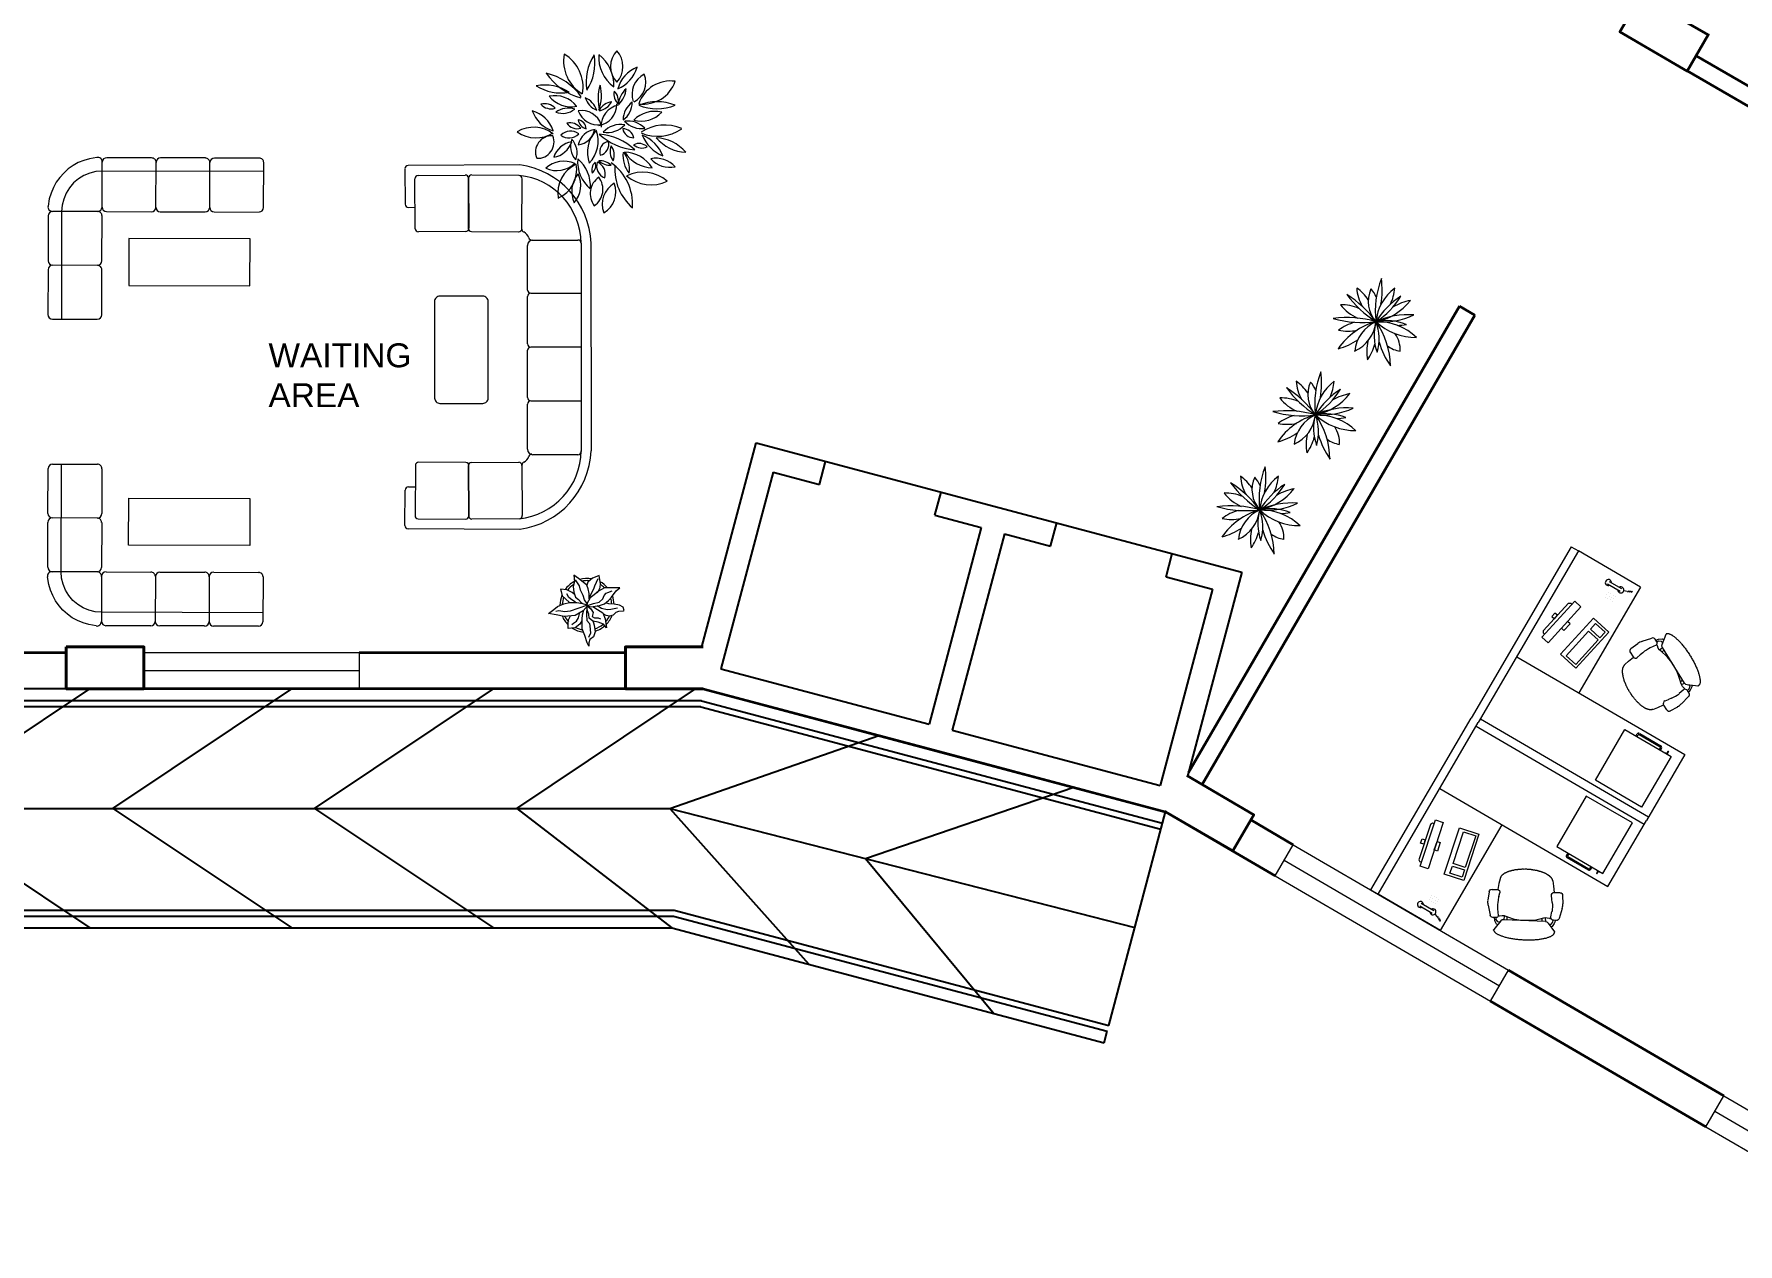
# Model space of a CAD drawing. Header units: inches. Extents: x 5 to 136470, y 9 to 138066.
# Drawn here: x 92438 to 106682, y 20083 to 30199 of the extents above; entities that cross this region are included whole.
import ezdxf

# ---------------------------------------------------------------- set-up
doc = ezdxf.new("R2010")
doc.units = ezdxf.units.IN
doc.header["$MEASUREMENT"] = 0
for name, color, linetype, lineweight in [('1', 7, 'Continuous', 35), ('A_COL', 250, 'Continuous', 40), ('IG-Area', 250, 'Continuous', 30), ('SILL', 251, 'Continuous', 18), ('WINDOW', 252, 'Continuous', 15)]:
    doc.layers.add(name, color=color, linetype=linetype, lineweight=lineweight)
doc.layers.add('FURNITURE', color=253, linetype='Continuous', lineweight=5, transparency=0.05)
doc.layers.add('TREES', color=72, linetype='Continuous', lineweight=5, transparency=0.05)
doc.styles.add('ROMANS', font='', dxfattribs={"width": 0.8})
doc.styles.get("Standard").update_dxf_attribs({"font": 'arial.ttf'})
doc.styles.get('ROMANS').set_extended_font_data('VNI-Avo')

# ---------------------------------------------------------------- blocks, each defined once
blk = doc.blocks.new('AP00XXXX$0$A$C53421247')
at = {"color": 0}
for p, q in [((132, 630), (137, 632)), ((137, 632), (144, 634)), ((144, 634), (149, 636)), ((149, 636), (157, 638)), ((157, 638), (163, 639)), ((163, 639), (170, 641)), ((170, 641), (178, 643)), ((178, 643), (186, 644)), ((186, 644), (194, 646)), ((194, 646), (202, 647)), ((202, 647), (210, 648)), ((210, 648), (219, 649)), ((219, 649), (227, 650)), ((227, 650), (236, 651)), ((236, 651), (245, 652)), ((245, 652), (254, 652)), ((254, 652), (263, 653)), ((263, 653), (273, 653)), ((273, 653), (282, 654)), ((282, 654), (292, 654)), ((292, 654), (302, 654)), ((302, 654), (311, 654)), ((311, 654), (321, 654)), ((321, 654), (331, 654)), ((331, 654), (341, 654)), ((341, 654), (351, 653)), ((351, 653), (361, 653)), ((361, 653), (371, 652)), ((371, 652), (381, 652)), ((381, 652), (390, 651)), ((390, 651), (401, 650)), ((401, 650), (410, 649)), ((410, 649), (420, 648)), ((420, 648), (430, 646)), ((430, 646), (439, 646)), ((439, 646), (449, 644)), ((449, 644), (458, 642)), ((458, 642), (468, 641)), ((468, 641), (477, 639)), ((477, 639), (486, 637)), ((486, 637), (495, 636)), ((495, 636), (504, 634)), ((504, 634), (513, 632)), ((513, 632), (520, 630)), ((90, 476), (63, 478)), ((73, 477), (80, 503)), ((80, 503), (99, 534)), ((82, 595), (83, 598)), ((82, 593), (82, 595)), ((140, 501), (82, 587)), ((83, 598), (85, 600)), ((85, 600), (87, 604)), ((87, 604), (90, 607)), ((90, 607), (92, 609)), ((92, 609), (95, 612)), ((95, 493), (93, 475)), ((95, 612), (99, 614)), ((113, 514), (95, 493)), ((99, 614), (103, 617)), ((99, 534), (115, 538)), ((103, 617), (106, 619)), ((106, 619), (111, 621)), ((111, 621), (115, 624)), ((127, 514), (113, 514)), ((115, 624), (120, 626)), ((120, 626), (126, 628)), ((126, 628), (132, 630)), ((134, 510), (127, 514)), ((151, 491), (140, 501)), ((165, 488), (151, 491)), ((166, 452), (165, 488)), ((550, 463), (165, 488)), ((255, 473), (184, 457)), ((195, 486), (192, 459)), ((264, 474), (255, 473)), ((327, 478), (264, 474)), ((373, 474), (327, 478)), ((434, 465), (373, 474)), ((520, 630), (529, 627)), ((529, 627), (537, 625)), ((537, 625), (545, 623)), ((545, 623), (552, 620)), ((552, 620), (559, 618)), ((559, 618), (566, 616)), ((564, 465), (576, 474)), ((566, 616), (573, 614)), ((573, 614), (580, 611)), ((576, 474), (643, 549)), ((580, 611), (586, 608)), ((585, 483), (591, 485)), ((586, 608), (592, 605)), ((591, 485), (604, 482)), ((592, 605), (597, 603)), ((597, 603), (603, 600)), ((603, 600), (608, 597)), ((604, 482), (620, 461)), ((618, 502), (606, 508)), ((608, 597), (613, 595)), ((613, 595), (617, 591)), ((617, 591), (621, 588)), ((633, 471), (618, 502)), ((621, 588), (625, 586)), ((625, 586), (629, 582)), ((629, 582), (632, 580)), ((632, 580), (635, 576)), ((635, 576), (637, 574)), ((637, 574), (639, 571)), ((639, 571), (641, 568)), ((641, 568), (642, 565)), ((642, 565), (643, 562)), ((643, 562), (644, 559)), ((644, 559), (645, 556)), ((645, 556), (645, 553)), ((2, 245), (0, 325)), ((7, 368), (36, 460)), ((113, 453), (100, 394)), ((120, 459), (111, 457)), ((123, 459), (120, 459)), ((145, 454), (123, 459)), ((160, 452), (145, 454)), ((168, 452), (160, 452)), ((184, 457), (168, 452)), ((461, 459), (434, 465)), ((496, 446), (461, 459)), ((529, 434), (496, 446)), ((520, 465), (518, 438)), ((545, 430), (529, 434)), ((545, 430), (550, 463)), ((564, 429), (545, 430)), ((550, 463), (564, 465)), ((588, 432), (564, 429)), ((591, 432), (588, 432)), ((597, 428), (591, 432)), ((595, 413), (600, 364)), ((620, 461), (621, 444)), ((650, 442), (623, 444)), ((636, 460), (633, 471)), ((638, 443), (636, 460)), ((690, 327), (673, 421)), ((26, 220), (76, 217)), ((83, 159), (80, 217)), ((90, 114), (83, 159)), ((97, 312), (98, 282)), ((98, 280), (103, 245)), ((588, 250), (580, 218)), ((593, 282), (588, 252)), ((590, 128), (600, 187)), ((602, 186), (655, 183)), ((682, 205), (691, 283)), ((90, 111), (90, 114)), ((90, 110), (90, 111)), ((91, 107), (90, 110)), ((92, 105), (91, 107)), ((92, 102), (92, 105)), ((93, 100), (92, 102)), ((94, 98), (93, 100)), ((95, 96), (94, 98)), ((96, 93), (95, 96)), ((97, 91), (96, 93)), ((99, 89), (97, 91)), ((100, 87), (99, 89)), ((101, 84), (100, 87)), ((103, 82), (101, 84)), ((105, 80), (103, 82)), ((107, 78), (105, 80)), ((109, 76), (107, 78)), ((111, 73), (109, 76)), ((113, 72), (111, 73)), ((116, 69), (113, 72)), ((118, 67), (116, 69)), ((120, 65), (118, 67)), ((123, 63), (120, 65)), ((125, 60), (123, 63)), ((128, 59), (125, 60)), ((132, 57), (128, 59)), ((135, 54), (132, 57)), ((138, 53), (135, 54)), ((141, 51), (138, 53)), ((144, 49), (141, 51)), ((148, 47), (144, 49)), ((151, 45), (148, 47)), ((155, 44), (151, 45)), ((158, 42), (155, 44)), ((162, 40), (158, 42)), ((165, 38), (162, 40)), ((169, 36), (165, 38)), ((173, 34), (169, 36)), ((178, 33), (173, 34)), ((182, 31), (178, 33)), ((186, 30), (182, 31)), ((190, 28), (186, 30)), ((194, 27), (190, 28)), ((199, 25), (194, 27)), ((204, 24), (199, 25)), ((207, 22), (204, 24)), ((212, 21), (207, 22)), ((217, 19), (212, 21)), ((221, 18), (217, 19)), ((226, 17), (221, 18)), ((231, 16), (226, 17)), ((236, 15), (231, 16)), ((241, 14), (236, 15)), ((246, 13), (241, 14)), ((250, 11), (246, 13)), ((256, 10), (250, 11)), ((261, 9), (256, 10)), ((266, 8), (261, 9)), ((271, 8), (266, 8)), ((276, 7), (271, 8)), ((281, 6), (276, 7)), ((287, 5), (281, 6)), ((291, 4), (287, 5)), ((297, 4), (291, 4)), ((302, 4), (297, 4)), ((307, 2), (302, 4)), ((313, 2), (307, 2)), ((318, 2), (313, 2)), ((323, 1), (318, 2)), ((328, 1), (323, 1)), ((334, 1), (328, 1)), ((339, 1), (334, 1)), ((344, 0), (339, 1)), ((350, 1), (344, 0)), ((356, 0), (350, 1)), ((360, 0), (356, 0)), ((366, 0), (360, 0)), ((371, 0), (366, 0)), ((376, 1), (371, 0)), ((382, 0), (376, 1)), ((387, 1), (382, 0)), ((392, 1), (387, 1)), ((397, 1), (392, 1)), ((402, 1), (397, 1)), ((407, 2), (402, 1)), ((412, 2), (407, 2)), ((417, 3), (412, 2)), ((423, 3), (417, 3)), ((427, 4), (423, 3)), ((432, 4), (427, 4)), ((437, 6), (432, 4)), ((442, 6), (437, 6)), ((447, 7), (442, 6)), ((451, 8), (447, 7)), ((455, 9), (451, 8)), ((460, 9), (455, 9)), ((465, 10), (460, 9)), ((469, 12), (465, 10)), ((474, 12), (469, 12)), ((478, 13), (474, 12)), ((482, 15), (478, 13)), ((486, 16), (482, 15)), ((490, 17), (486, 16)), ((494, 18), (490, 17)), ((498, 19), (494, 18)), ((502, 21), (498, 19)), ((506, 22), (502, 21)), ((510, 23), (506, 22)), ((514, 25), (510, 23)), ((517, 27), (514, 25)), ((520, 28), (517, 27)), ((524, 30), (520, 28)), ((528, 31), (524, 30)), ((530, 33), (528, 31)), ((533, 35), (530, 33)), ((537, 36), (533, 35)), ((539, 38), (537, 36)), ((542, 40), (539, 38)), ((545, 42), (542, 40)), ((547, 43), (545, 42)), ((550, 46), (547, 43)), ((552, 47), (550, 46)), ((555, 49), (552, 47)), ((557, 51), (555, 49)), ((559, 53), (557, 51)), ((561, 55), (559, 53)), ((563, 57), (561, 55)), ((565, 59), (563, 57)), ((567, 61), (565, 59)), ((568, 63), (567, 61)), ((569, 65), (568, 63)), ((571, 67), (569, 65)), ((572, 70), (571, 67)), ((573, 71), (572, 70)), ((574, 74), (573, 71)), ((575, 76), (574, 74)), ((576, 78), (575, 76)), ((577, 81), (576, 78)), ((577, 82), (590, 128)), ((577, 82), (577, 81))]:
    blk.add_line(p, q, dxfattribs=at)
for centre, radius, start, end in [((60, 452), 25.4, 85.1777, 163.418), ((88, 591), 6.35, 164.3929, 214.029), ((87, 451), 25.4, 6.3757, 85.1777), ((638, 553), 6.35, 318.2555, 357.1149), ((153, 324), 152, 163.1174, 179.4456), ((446, 342), 350, 171.2066, 184.7536), ((251, 353), 350, 348.2663, 1.8132), ((620, 418), 25.4, 85.208, 169.2349), ((620, 418), 25.4, 169.2349, 190.8913), ((648, 417), 25.4, 9.9024, 85.208), ((539, 300), 152, 353.5743, 9.9024), ((28, 245), 25.4, 180.1777, 266.5099), ((78, 242), 25.4, 266.5099, 4.8356), ((124, 283), 25.4, 182.6801, 187.8199), ((604, 212), 25.4, 165.2, 266.5099), ((563, 256), 25.4, 345.2, 350.3398), ((657, 209), 25.4, 266.5099, 353.5743)]:
    blk.add_arc(centre, radius, start, end, dxfattribs=at)
blk = doc.blocks.new('A$C7b2e77e3')
for p, q in [((39990, 13470), (40443, 15175)), ((40443, 15175), (42473, 14635)), ((40972, 14828), (41023, 15021)), ((40585, 14930), (40148, 13288)), ((40585, 14930), (40972, 14828)), ((41938, 14571), (41989, 14764)), ((41938, 14571), (42325, 14468)), ((42473, 14635), (44502, 14095)), ((42325, 14468), (41888, 12825)), ((42518, 14416), (42081, 12773)), ((42518, 14416), (42904, 14313)), ((42904, 14313), (42956, 14507)), ((43871, 14056), (43922, 14250)), ((43871, 14056), (44257, 13954)), ((44502, 14095), (44048, 12390)), ((44257, 13954), (43820, 12311)), ((40148, 13288), (41888, 12825)), ((40000, 13120), (27175, 13120)), ((40000, 13120), (30000, 13120)), ((33376, 12120), (34872, 13120)), ((35064, 12120), (36560, 13120)), ((36752, 12120), (38248, 13120)), ((38441, 12120), (39936, 13120)), ((41933, 12606), (40000, 13120)), ((40000, 13120), (43866, 12092)), ((39987, 13020), (30000, 13020)), ((39980, 12970), (30000, 12970)), ((39980, 12970), (43827, 11947)), ((39987, 13020), (43840, 11995)), ((39722, 12120), (41468, 12730)), ((42081, 12773), (43820, 12311)), ((43866, 12092), (41933, 12606)), ((41933, 12606), (43866, 12092)), ((41356, 11702), (43098, 12296)), ((30000, 12120), (39722, 12120)), ((33376, 12120), (34872, 11120)), ((35064, 12120), (36560, 11120)), ((36752, 12120), (38248, 11120)), ((38441, 12120), (39739, 11120)), ((39722, 12120), (43609, 11125)), ((39722, 12120), (40884, 10817)), ((43390, 10304), (43866, 12092)), ((41356, 11702), (42433, 10403)), ((39739, 11120), (43351, 10159)), ((43351, 10159), (43377, 10256))]:
    blk.add_line(p, q)
for points in [[(30000, 11270), (32991, 11270), (39758, 11270), (43390, 10304)], [(30000, 11220), (32991, 11220), (39752, 11220), (43377, 10256)], [(30000, 11120), (32991, 11120), (39739, 11120)]]:
    blk.add_lwpolyline(points)
at = {"layer": '1'}
for p, q in [((47729, 18575), (47729, 18575)), ((47794, 18538), (47794, 18537)), ((48300, 18413), (53108, 15623)), ((48227, 18288), (53033, 15494)), ((44056, 12420), (46322, 16319)), ((44171, 12319), (46452, 16244)), ((46452, 16244), (46322, 16319)), ((34675, 13420), (32984, 13420)), ((39350, 13420), (37125, 13420)), ((40000, 13120), (35300, 13120)), ((40000, 13120), (43866, 12092)), ((43866, 12092), (44782, 11557)), ((43866, 12092), (43866, 12092)), ((44578, 12023), (44933, 11816)), ((46733, 10767), (48533, 9717)), ((46582, 10508), (48382, 9458))]:
    blk.add_line(p, q, dxfattribs=at)
at = {"layer": 'A_COL'}
for points in [[(47840, 18915), (47664, 18613), (48226, 18285), (48402, 18588)], [(34675, 13470), (34675, 13120), (35325, 13120), (35325, 13470)]]:
    blk.add_lwpolyline(points, close=True, dxfattribs=at)
for points in [[(40000, 13470), (39350, 13470), (39350, 13120), (40000, 13120), (40000, 13120)], [(43866, 12092), (43866, 12092), (44427, 11764), (44603, 12067), (44042, 12394)]]:
    blk.add_lwpolyline(points, dxfattribs=at)
at = {"layer": 'FURNITURE'}
for p, q in [((34823, 17538), (34776, 17519)), ((34871, 17552), (34823, 17538)), ((34932, 17562), (34871, 17552)), ((34975, 17148), (34976, 17523)), ((35389, 17559), (35014, 17560)), ((35425, 17146), (35426, 17521)), ((35839, 17558), (35464, 17559)), ((36289, 17556), (35914, 17557)), ((34621, 17395), (34592, 17355)), ((34654, 17432), (34621, 17395)), ((34692, 17466), (34654, 17432)), ((34733, 17495), (34692, 17466)), ((34776, 17519), (34733, 17495)), ((34777, 17384), (34737, 17350)), ((34823, 17411), (34777, 17384)), ((34872, 17431), (34823, 17411)), ((34923, 17444), (34872, 17431)), ((34976, 17448), (34923, 17444)), ((36326, 17444), (34976, 17448)), ((35875, 17145), (35876, 17520)), ((36325, 17144), (36326, 17519)), ((37506, 17468), (37509, 17172)), ((38468, 17501), (37533, 17496)), ((37593, 16967), (37590, 17385)), ((37617, 17412), (38012, 17415)), ((38039, 17389), (38036, 16970)), ((38039, 16967), (38039, 17389)), ((38039, 17389), (38042, 16970)), ((38039, 16967), (38039, 17389)), ((38461, 17412), (38066, 17415)), ((38484, 16964), (38487, 17385)), ((34548, 17265), (34534, 17217)), ((34568, 17311), (34548, 17265)), ((34592, 17355), (34568, 17311)), ((34675, 17264), (34654, 17215)), ((34702, 17309), (34675, 17264)), ((34737, 17350), (34702, 17309)), ((34534, 17217), (34523, 17156)), ((34937, 17110), (34560, 17111)), ((34637, 17111), (34635, 16211)), ((34642, 17164), (34637, 17111)), ((34654, 17215), (34642, 17164)), ((35012, 17110), (35387, 17109)), ((35031, 17110), (35031, 17110)), ((35462, 17109), (35837, 17108)), ((35912, 17107), (36287, 17106)), ((37536, 17145), (37592, 17146)), ((34525, 17074), (34524, 16699)), ((34974, 16698), (34975, 17073)), ((35199, 16884), (35198, 16491)), ((36212, 16881), (35199, 16884)), ((36210, 16488), (36212, 16881)), ((38015, 16943), (37620, 16940)), ((38063, 16943), (38457, 16940)), ((38531, 16454), (38531, 16827)), ((38568, 16872), (38953, 16872)), ((38980, 16845), (38980, 15104)), ((39062, 16846), (39063, 15109)), ((34523, 16624), (34522, 16249)), ((34936, 16660), (34561, 16661)), ((34972, 16248), (34973, 16623)), ((35198, 16491), (36210, 16488)), ((38531, 16004), (38531, 16400)), ((38558, 16427), (38980, 16427)), ((34560, 16211), (34935, 16210)), ((38980, 15977), (38558, 15977)), ((38531, 15554), (38531, 15950)), ((38558, 15527), (38980, 15527)), ((38531, 15122), (38531, 15500)), ((34522, 14586), (34523, 14961)), ((34561, 14998), (34936, 14997)), ((34633, 14098), (34636, 14998)), ((34973, 14960), (34972, 14585)), ((37594, 14987), (37591, 14569)), ((38016, 15011), (37621, 15014)), ((38040, 14565), (38037, 14983)), ((38039, 14987), (38040, 14565)), ((38039, 14987), (38040, 14565)), ((38040, 14565), (38042, 14983)), ((38063, 15011), (38458, 15014)), ((38485, 14990), (38488, 14569)), ((38953, 15077), (38576, 15077)), ((35196, 14322), (35198, 14715)), ((35198, 14715), (36210, 14712)), ((36210, 14712), (36209, 14318)), ((37507, 14485), (37510, 14781)), ((37537, 14808), (37593, 14808)), ((34935, 14547), (34560, 14548)), ((37618, 14542), (38012, 14538)), ((38462, 14542), (38067, 14538)), ((34521, 14136), (34522, 14511)), ((34972, 14510), (34971, 14135)), ((38469, 14453), (37534, 14458)), ((36209, 14318), (35196, 14322)), ((47256, 14308), (46419, 12873)), ((47256, 14308), (46419, 12873)), ((47317, 14273), (46480, 12838)), ((47256, 14308), (47317, 14273)), ((47837, 13969), (47317, 14273)), ((34529, 13993), (34518, 14055)), ((34543, 13945), (34529, 13993)), ((34933, 14097), (34556, 14098)), ((34637, 14045), (34633, 14098)), ((34649, 13994), (34637, 14045)), ((34670, 13945), (34649, 13994)), ((34971, 14060), (34969, 13685)), ((35008, 14097), (35383, 14096)), ((35027, 14097), (35027, 14097)), ((35421, 14058), (35419, 13683)), ((35458, 14096), (35833, 14095)), ((35871, 14057), (35869, 13682)), ((35908, 14094), (36283, 14093)), ((36321, 14056), (36319, 13681)), ((47837, 13969), (47321, 13085)), ((47560, 13997), (47665, 13936)), ((47573, 14018), (47677, 13957)), ((34562, 13899), (34543, 13945)), ((34586, 13855), (34562, 13899)), ((34615, 13814), (34586, 13855)), ((34697, 13900), (34670, 13945)), ((34731, 13859), (34697, 13900)), ((34772, 13825), (34731, 13859)), ((34817, 13797), (34772, 13825)), ((47024, 13606), (47233, 13835)), ((47233, 13835), (47254, 13836)), ((47263, 13827), (47254, 13836)), ((47543, 13887), (47543, 13887)), ((47555, 13906), (47555, 13906)), ((47563, 13875), (47563, 13875)), ((47566, 13926), (47566, 13926)), ((47575, 13895), (47575, 13895)), ((47583, 13864), (47583, 13864)), ((47586, 13915), (47586, 13915)), ((47594, 13883), (47594, 13883)), ((47602, 13852), (47602, 13852)), ((47606, 13903), (47606, 13903)), ((47614, 13872), (47614, 13872)), ((47625, 13892), (47625, 13892)), ((47696, 13942), (47724, 13936)), ((47726, 13929), (47738, 13939)), ((47737, 13928), (47748, 13939)), ((47748, 13928), (47759, 13938)), ((47758, 13927), (47770, 13937)), ((34648, 13777), (34615, 13814)), ((34686, 13743), (34648, 13777)), ((34726, 13714), (34686, 13743)), ((34770, 13690), (34726, 13714)), ((34816, 13670), (34770, 13690)), ((34865, 13777), (34817, 13797)), ((34917, 13764), (34865, 13777)), ((34970, 13760), (34917, 13764)), ((36320, 13756), (34970, 13760)), ((47443, 13710), (47168, 13408)), ((47570, 13594), (47443, 13710)), ((34864, 13656), (34816, 13670)), ((34925, 13645), (34864, 13656)), ((35382, 13646), (35007, 13647)), ((35832, 13645), (35457, 13646)), ((36282, 13643), (35907, 13644)), ((47025, 13585), (47024, 13606)), ((47034, 13576), (47025, 13585)), ((47402, 13601), (47214, 13395)), ((47295, 13292), (47570, 13594)), ((47482, 13529), (47402, 13601)), ((47460, 13665), (47417, 13617)), ((47417, 13617), (47496, 13545)), ((47540, 13593), (47460, 13665)), ((47496, 13545), (47540, 13593)), ((47168, 13408), (47295, 13292)), ((47214, 13395), (47294, 13323)), ((47294, 13323), (47482, 13529)), ((46801, 13388), (48206, 12569)), ((45582, 11438), (46419, 12873)), ((45582, 11438), (46419, 12873)), ((45582, 11438), (46419, 12873)), ((45643, 11402), (46480, 12838)), ((45643, 11402), (46480, 12838)), ((46498, 12868), (47903, 12049)), ((46462, 12807), (47867, 11988)), ((47798, 12724), (47808, 12741)), ((47798, 12724), (47798, 12724)), ((47807, 12719), (47817, 12736)), ((47807, 12719), (47807, 12719)), ((47824, 12738), (48000, 12635)), ((47829, 12747), (48005, 12644)), ((48206, 12569), (47885, 12018)), ((48002, 12628), (47992, 12611)), ((47992, 12611), (47992, 12611)), ((48011, 12623), (48001, 12606)), ((48001, 12606), (48001, 12606)), ((48044, 12581), (48044, 12581)), ((48047, 12581), (48044, 12581)), ((48044, 12581), (48065, 12569)), ((48044, 12581), (48065, 12569)), ((48048, 12581), (48047, 12580)), ((48047, 12581), (48063, 12571)), ((48048, 12581), (48063, 12572)), ((48055, 12577), (48057, 12581)), ((48057, 12582), (48059, 12584)), ((48057, 12581), (48057, 12582)), ((48057, 12582), (48059, 12581)), ((48059, 12580), (48057, 12576)), ((48059, 12584), (48058, 12583)), ((48058, 12583), (48058, 12583)), ((48065, 12596), (48059, 12584)), ((48059, 12584), (48065, 12596)), ((48061, 12583), (48059, 12581)), ((48059, 12581), (48059, 12580)), ((48061, 12583), (48060, 12582)), ((48060, 12581), (48060, 12582)), ((48067, 12595), (48061, 12583)), ((48067, 12594), (48061, 12583)), ((48063, 12592), (48065, 12591)), ((48063, 12591), (48063, 12591)), ((48063, 12572), (48063, 12571)), ((48063, 12571), (48065, 12569)), ((48064, 12590), (48065, 12590)), ((48065, 12596), (48067, 12598)), ((48066, 12597), (48065, 12596)), ((48065, 12569), (48065, 12569)), ((48066, 12597), (48066, 12597)), ((48066, 12596), (48068, 12595)), ((48067, 12598), (48069, 12597)), ((48069, 12597), (48067, 12594)), ((48068, 12596), (48067, 12595)), ((48068, 12596), (48068, 12596)), ((46159, 12287), (47564, 11468)), ((46079, 11986), (45983, 11691)), ((46098, 11995), (46079, 11986)), ((46110, 11991), (46098, 11995)), ((46163, 11099), (46679, 11983)), ((47564, 11468), (47885, 12018)), ((46195, 11570), (46322, 11958)), ((46269, 11659), (46356, 11924)), ((46322, 11958), (46485, 11904)), ((46356, 11924), (46458, 11891)), ((46485, 11904), (46358, 11516)), ((46458, 11891), (46371, 11625)), ((45983, 11691), (45992, 11672)), ((47228, 11746), (47217, 11729)), ((47223, 11708), (47400, 11605)), ((47236, 11741), (47226, 11724)), ((47228, 11746), (47228, 11746)), ((47228, 11717), (47405, 11614)), ((47236, 11741), (47236, 11741)), ((46004, 11669), (45992, 11672)), ((46358, 11516), (46195, 11570)), ((46242, 11577), (46263, 11638)), ((46345, 11544), (46242, 11577)), ((46263, 11638), (46365, 11605)), ((46371, 11625), (46269, 11659)), ((46365, 11605), (46345, 11544)), ((47412, 11616), (47422, 11633)), ((47420, 11611), (47431, 11628)), ((47422, 11633), (47422, 11633)), ((47431, 11628), (47431, 11628)), ((47470, 11575), (47471, 11577)), ((47471, 11577), (47470, 11574)), ((47470, 11575), (47470, 11575)), ((47470, 11574), (47472, 11573)), ((47471, 11577), (47478, 11588)), ((47478, 11588), (47471, 11577)), ((47471, 11576), (47473, 11575)), ((47472, 11574), (47473, 11576)), ((47472, 11573), (47473, 11576)), ((47472, 11574), (47472, 11574)), ((47474, 11603), (47473, 11602)), ((47475, 11600), (47473, 11602)), ((47473, 11602), (47494, 11590)), ((47473, 11576), (47480, 11587)), ((47473, 11576), (47480, 11587)), ((47473, 11581), (47475, 11580)), ((47474, 11603), (47494, 11591)), ((47474, 11582), (47474, 11582)), ((47475, 11600), (47476, 11600)), ((47475, 11600), (47491, 11590)), ((47475, 11600), (47492, 11591)), ((47476, 11581), (47476, 11580)), ((47479, 11591), (47478, 11588)), ((47478, 11588), (47479, 11590)), ((47482, 11595), (47479, 11591)), ((47479, 11591), (47479, 11591)), ((47479, 11591), (47481, 11590)), ((47479, 11590), (47479, 11590)), ((47480, 11587), (47481, 11590)), ((47480, 11587), (47481, 11589)), ((47481, 11590), (47482, 11590)), ((47481, 11589), (47481, 11589)), ((47482, 11590), (47484, 11594)), ((47491, 11590), (47491, 11591)), ((47492, 11591), (47494, 11590)), ((47494, 11591), (47494, 11590)), ((45582, 11438), (45643, 11402)), ((46163, 11099), (45643, 11402)), ((46090, 11395), (46090, 11395)), ((45990, 11305), (46095, 11244)), ((46003, 11326), (46107, 11265)), ((46068, 11356), (46068, 11356)), ((46079, 11376), (46079, 11376)), ((46087, 11345), (46087, 11345)), ((46099, 11364), (46099, 11364)), ((46107, 11333), (46107, 11333)), ((46110, 11384), (46110, 11384)), ((46118, 11353), (46118, 11353)), ((46126, 11322), (46126, 11322)), ((46130, 11372), (46130, 11372)), ((46138, 11341), (46138, 11341)), ((46149, 11361), (46149, 11361)), ((46117, 11235), (46137, 11214)), ((46143, 11216), (46140, 11201)), ((46149, 11206), (46146, 11191)), ((46155, 11197), (46152, 11182)), ((46161, 11188), (46158, 11173))]:
    blk.add_line(p, q, dxfattribs=at)
blk.add_lwpolyline([(37799, 15506), (38158, 15506, 0.414214), (38203, 15551), (38203, 16358, 0.414214), (38158, 16403), (37799, 16403, 0.414214), (37754, 16358), (37755, 15551, 0.414214)], format="xyb", close=True, dxfattribs=at)
for points in [[(47063, 13504), (47338, 13805), (47286, 13853), (47011, 13551)], [(47116, 13706), (47141, 13734), (47120, 13753), (47095, 13725)], [(47196, 13607), (47247, 13664), (47226, 13682), (47175, 13626)], [(47460, 12355), (47706, 12778), (48092, 12553), (47845, 12130)], [(47383, 12222), (47136, 11800), (47522, 11575), (47768, 11998)], [(46187, 12002), (46060, 11614), (45993, 11636), (46121, 12024)], [(46037, 11857), (46025, 11821), (45998, 11829), (46010, 11865)], [(46162, 11835), (46139, 11763), (46112, 11772), (46136, 11844)]]:
    blk.add_lwpolyline(points, close=True, dxfattribs=at)
for centre, radius, start, end in [((34939, 17525), 37.5, 359.8268, 99.7974), ((35014, 17523), 37.5, 89.8268, 179.8268), ((35389, 17521), 37.5, 359.8268, 89.8268), ((35464, 17521), 37.5, 89.8268, 179.8268), ((35839, 17520), 37.5, 359.8268, 89.8268), ((35914, 17520), 37.5, 89.8268, 179.8268), ((36289, 17519), 37.5, 359.8268, 89.8268), ((37533, 17469), 26.9, 90.508, 180.508), ((37617, 17385), 26.9, 90.508, 180.508), ((38012, 17389), 26.9, 0.508, 90.508), ((38066, 17389), 26.9, 89.5296, 179.5296), ((38404, 16839), 576, 0.5618, 84.332), ((38460, 17385), 26.9, 359.5296, 89.5296), ((38374, 16818), 689, 2.2952, 82.1539), ((34560, 17149), 37.5, 169.8561, 269.8268), ((34562, 17074), 37.5, 89.8268, 179.8268), ((34937, 17148), 37.5, 269.8268, 359.8268), ((34937, 17073), 37.5, 359.8268, 89.8268), ((35012, 17148), 37.5, 179.8268, 269.8268), ((35387, 17146), 37.5, 269.8268, 359.8268), ((35462, 17146), 37.5, 179.8268, 269.8268), ((35837, 17145), 37.5, 269.8268, 359.8268), ((35912, 17145), 37.5, 179.8268, 269.8268), ((36287, 17144), 37.5, 269.8268, 359.8268), ((37536, 17172), 26.9, 180.508, 270.508), ((37620, 16967), 26.9, 180.508, 270.508), ((38015, 16970), 26.9, 270.508, 0.508), ((38063, 16970), 26.9, 179.5296, 269.5296), ((38458, 16967), 26.9, 269.5296, 359.5296), ((38511, 16964), 26.9, 179.6156, 242.5353), ((38457, 16858), 92, 19.7721, 62.5353), ((38576, 16827), 44.9, 90.0188, 180.0188), ((38568, 16899), 26.9, 199.7721, 270.0188), ((38953, 16845), 26.9, 0.0188, 90.0188), ((34561, 16699), 37.5, 179.8268, 269.8268), ((34936, 16698), 37.5, 269.8268, 359.8268), ((34561, 16624), 37.5, 89.8268, 179.8268), ((34936, 16623), 37.5, 359.8268, 89.8268), ((38558, 16454), 26.9, 180.0188, 270.0188), ((38558, 16400), 26.9, 90.0188, 180.0188), ((34560, 16249), 37.5, 179.8268, 269.8268), ((34935, 16248), 37.5, 269.8268, 359.8268), ((38558, 16004), 26.9, 180.0188, 270.0188), ((38558, 15950), 26.9, 90.0188, 180.0188), ((38558, 15554), 26.9, 180.0188, 270.0188), ((38558, 15500), 26.9, 90.0188, 180.0188), ((38404, 15115), 576, 275.7056, 359.4758), ((38374, 15136), 689, 277.8837, 357.7424), ((38576, 15122), 44.9, 180.0188, 270.0188), ((38953, 15104), 26.9, 270.0188, 0.0188), ((34561, 14961), 37.5, 89.8268, 179.8268), ((34936, 14960), 37.5, 359.8268, 89.8268), ((37621, 14987), 26.9, 89.5296, 179.5296), ((38015, 14984), 26.9, 359.5296, 89.5296), ((38063, 14984), 26.9, 90.508, 180.508), ((38458, 14987), 26.9, 0.508, 90.508), ((38512, 14990), 26.9, 117.5023, 180.422), ((38457, 15096), 92, 297.5023, 340.2655), ((38569, 15056), 26.9, 90.0188, 160.2655), ((37536, 14781), 26.9, 89.5296, 179.5296), ((34560, 14586), 37.5, 179.8268, 269.8268), ((34559, 14511), 37.5, 89.8268, 179.8268), ((34935, 14585), 37.5, 269.8268, 359.8268), ((34934, 14510), 37.5, 359.8268, 89.8268), ((37618, 14569), 26.9, 179.5296, 269.5296), ((38013, 14565), 26.9, 269.5296, 359.5296), ((38067, 14565), 26.9, 180.508, 270.508), ((38461, 14569), 26.9, 270.508, 0.508), ((37534, 14485), 26.9, 179.5296, 269.5296), ((34558, 14136), 37.5, 179.8268, 269.8268), ((34933, 14135), 37.5, 269.8268, 359.8268), ((34555, 14061), 37.5, 89.8268, 189.7974), ((34933, 14060), 37.5, 359.8268, 89.8268), ((35008, 14060), 37.5, 89.8268, 179.8268), ((35383, 14058), 37.5, 359.8268, 89.8268), ((35458, 14058), 37.5, 89.8268, 179.8268), ((35833, 14057), 37.5, 359.8268, 89.8268), ((35908, 14057), 37.5, 89.8268, 179.8268), ((36283, 14056), 37.5, 359.8268, 89.8268), ((47567, 14008), 25.4, 358.2401, 301.2572), ((47671, 13947), 25.4, 178.2401, 121.2572), ((34932, 13682), 37.5, 259.8561, 359.8268), ((35007, 13685), 37.5, 179.8268, 269.8268), ((35382, 13683), 37.5, 269.8268, 359.8268), ((35457, 13683), 37.5, 179.8268, 269.8268), ((35832, 13682), 37.5, 269.8268, 359.8268), ((35907, 13682), 37.5, 179.8268, 269.8268), ((36282, 13681), 37.5, 269.8268, 359.8268), ((47821, 12734), 15.1, 59.7487, 149.7487), ((47821, 12734), 5.02, 59.7487, 149.7487), ((47998, 12631), 5.02, 329.7487, 59.7487), ((47998, 12631), 15.1, 329.7487, 59.7487), ((48035, 12542), 41.2, 61.3979, 72.429), ((48035, 12542), 40.9, 58.087, 61.4103), ((48035, 12542), 41.2, 47.0683, 58.0994), ((47230, 11721), 15.1, 149.7487, 239.7487), ((47230, 11721), 5.02, 149.7487, 239.7487), ((47407, 11618), 15.1, 239.7487, 329.7487), ((47407, 11618), 5.02, 239.7487, 329.7487), ((47503, 11630), 41.2, 227.0683, 238.0994), ((47503, 11630), 40.9, 238.087, 241.4103), ((47503, 11630), 41.2, 241.3979, 252.429), ((45996, 11316), 25.4, 358.2401, 301.2572), ((46101, 11255), 25.4, 178.2401, 121.2572)]:
    blk.add_arc(centre, radius, start, end, dxfattribs=at)
at = {"layer": 'SILL'}
for p, q in [((37125, 13420), (35325, 13420)), ((44933, 11816), (46733, 10767)), ((44782, 11557), (46582, 10508)), ((48533, 9717), (50213, 8737)), ((48382, 9458), (50062, 8478))]:
    blk.add_line(p, q, dxfattribs=at)
at = {"layer": 'TREES'}
for p, q in [((38923, 14017), (38912, 13975)), ((38912, 13975), (38918, 13928)), ((38958, 14041), (38920, 14070)), ((38920, 14070), (38923, 14017)), ((38967, 13981), (38933, 14031)), ((38996, 14010), (38958, 14041)), ((38975, 13944), (38967, 13981)), ((39027, 13987), (38996, 14010)), ((39039, 13956), (39027, 13987)), ((39037, 14012), (39028, 13987)), ((39076, 14044), (39037, 14012)), ((39096, 14053), (39076, 14044)), ((39092, 13978), (39083, 13954)), ((39119, 14040), (39092, 13978)), ((39130, 14066), (39096, 14053)), ((39117, 13923), (39140, 13966)), ((39176, 13964), (39126, 13935)), ((39135, 14030), (39130, 14066)), ((39141, 14000), (39135, 14030)), ((39140, 13966), (39141, 14000)), ((39265, 13965), (39176, 13964)), ((39303, 13965), (39265, 13965)), ((39272, 13938), (39303, 13965)), ((38783, 13809), (38836, 13831)), ((38861, 13946), (38806, 13953)), ((38806, 13953), (38812, 13933)), ((38812, 13933), (38820, 13896)), ((38820, 13896), (38850, 13873)), ((38836, 13831), (38883, 13840)), ((38850, 13873), (38882, 13841)), ((38904, 13926), (38861, 13946)), ((38878, 13883), (38861, 13915)), ((38902, 13863), (38878, 13883)), ((38883, 13840), (38945, 13841)), ((38932, 13845), (38902, 13863)), ((38924, 13907), (38904, 13926)), ((38918, 13928), (38933, 13885)), ((38933, 13885), (38959, 13866)), ((38945, 13841), (38992, 13834)), ((39034, 13819), (38953, 13792)), ((38959, 13866), (38979, 13840)), ((38997, 13899), (38975, 13944)), ((38979, 13840), (38989, 13836)), ((38992, 13834), (39038, 13820)), ((39038, 13820), (38996, 13772)), ((39007, 13864), (38997, 13899)), ((39033, 13828), (39007, 13864)), ((39054, 13880), (39028, 13830)), ((39028, 13830), (39034, 13815)), ((39034, 13815), (39084, 13834)), ((39047, 13916), (39039, 13956)), ((39046, 13872), (39047, 13916)), ((39083, 13954), (39047, 13884)), ((39090, 13905), (39054, 13880)), ((39084, 13834), (39131, 13843)), ((39126, 13935), (39090, 13905)), ((39131, 13843), (39161, 13872)), ((39133, 13815), (39176, 13829)), ((39161, 13872), (39172, 13901)), ((39172, 13901), (39188, 13919)), ((39176, 13829), (39208, 13859)), ((39188, 13919), (39204, 13926)), ((39210, 13831), (39191, 13835)), ((39204, 13926), (39240, 13938)), ((39208, 13859), (39234, 13885)), ((39257, 13826), (39210, 13831)), ((39234, 13885), (39272, 13938)), ((39301, 13819), (39257, 13826)), ((39330, 13801), (39301, 13819)), ((38706, 13748), (38752, 13783)), ((38771, 13739), (38706, 13748)), ((38752, 13783), (38783, 13809)), ((38793, 13771), (38768, 13765)), ((38839, 13725), (38771, 13739)), ((38843, 13764), (38793, 13771)), ((38929, 13732), (38839, 13725)), ((38887, 13768), (38843, 13764)), ((38872, 13667), (38875, 13696)), ((38875, 13696), (38892, 13731)), ((38953, 13792), (38887, 13768)), ((38916, 13668), (38942, 13684)), ((38996, 13772), (38929, 13732)), ((38942, 13684), (38959, 13714)), ((38959, 13714), (38970, 13758)), ((38987, 13689), (38969, 13660)), ((38989, 13703), (38992, 13738)), ((38989, 13663), (38989, 13703)), ((38992, 13738), (39002, 13780)), ((39027, 13804), (39025, 13740)), ((39025, 13740), (39028, 13690)), ((39028, 13809), (39034, 13810)), ((39033, 13771), (39028, 13809)), ((39028, 13690), (39049, 13666)), ((39030, 13814), (39061, 13804)), ((39045, 13745), (39033, 13771)), ((39034, 13810), (39061, 13789)), ((39046, 13710), (39045, 13745)), ((39077, 13685), (39046, 13710)), ((39061, 13804), (39133, 13815)), ((39061, 13789), (39079, 13757)), ((39079, 13757), (39073, 13725)), ((39073, 13725), (39091, 13712)), ((39123, 13676), (39077, 13685)), ((39078, 13808), (39117, 13783)), ((39078, 13690), (39089, 13651)), ((39091, 13712), (39122, 13712)), ((39151, 13791), (39114, 13814)), ((39117, 13783), (39160, 13755)), ((39122, 13712), (39143, 13705)), ((39166, 13659), (39123, 13676)), ((39198, 13779), (39151, 13791)), ((39160, 13755), (39180, 13705)), ((39161, 13749), (39186, 13736)), ((39180, 13705), (39187, 13666)), ((39186, 13736), (39221, 13730)), ((39229, 13783), (39198, 13779)), ((39221, 13730), (39249, 13739)), ((39284, 13793), (39229, 13783)), ((39249, 13739), (39272, 13760)), ((39272, 13760), (39296, 13768)), ((39296, 13768), (39333, 13772)), ((39340, 13774), (39330, 13801)), ((39333, 13772), (39340, 13774)), ((38871, 13623), (38872, 13667)), ((38898, 13627), (38871, 13623)), ((38930, 13629), (38898, 13627)), ((38903, 13657), (38916, 13668)), ((38969, 13660), (38930, 13629)), ((38989, 13622), (38989, 13663)), ((39010, 13564), (38989, 13622)), ((39030, 13505), (39010, 13564)), ((39059, 13586), (39041, 13550)), ((39049, 13666), (39052, 13645)), ((39052, 13645), (39059, 13586)), ((39082, 13553), (39052, 13531)), ((39096, 13597), (39082, 13553)), ((39089, 13651), (39096, 13597)), ((39193, 13629), (39166, 13659)), ((39187, 13666), (39193, 13629)), ((39044, 13477), (39030, 13505)), ((39045, 13503), (39044, 13477)), ((39052, 13531), (39045, 13503))]:
    blk.add_line(p, q, dxfattribs=at)
for centre, radius, start, end in [((39153, 18369), 320, 169.7437, 239.3198), ((38676, 18150), 320, 349.9797, 59.5558), ((39434, 18193), 413, 146.5506, 189.6063), ((38682, 18352), 413, 326.5506, 9.6063), ((39437, 18404), 311, 176.7146, 233.4855), ((38942, 18172), 311, 356.7146, 53.4855), ((39420, 18323), 194, 137.2817, 222.7183), ((39135, 18323), 194, 317.2817, 42.7183), ((39099, 18541), 494, 213.7346, 255.7157), ((38576, 17786), 494, 34.8518, 76.8329), ((39187, 18390), 271, 291.2499, 344.3738), ((39547, 18064), 271, 111.2499, 164.3738), ((39590, 18093), 185, 116.5049, 199.3878), ((39335, 18191), 185, 298.5878, 21.4707), ((38672, 17775), 393, 57.8807, 99.8189), ((38813, 18495), 393, 237.8807, 279.8189), ((39469, 18055), 348, 161.3279, 196.3785), ((38802, 18082), 348, 339.0434, 14.094), ((39359, 18092), 105, 166.6712, 231.5788), ((39186, 18039), 105, 342.6051, 47.5126), ((39498, 17982), 210, 132.3809, 173.0513), ((39148, 18157), 210, 313.9894, 354.6599), ((39727, 17922), 280, 81.9405, 161.3964), ((39501, 18289), 280, 261.9405, 341.3964), ((38501, 17703), 259, 18.5093, 74.2466), ((38817, 18035), 259, 198.5093, 254.2466), ((38676, 17895), 117, 42.1798, 106.9561), ((38729, 18086), 117, 222.1798, 286.9561), ((38761, 17849), 230, 37.9495, 102.0596), ((38895, 18216), 230, 217.9495, 282.0596), ((38871, 17801), 174, 71.397, 126.5601), ((38823, 18105), 174, 251.397, 306.5601), ((38982, 17780), 175, 18.7265, 98.5819), ((39122, 18009), 175, 198.7265, 278.5819), ((39182, 18120), 178, 199.0975, 246.0922), ((38942, 17899), 178, 19.0975, 66.0922), ((39102, 18004), 175, 278.3256, 1.7816), ((39256, 17885), 144, 98.3028, 150.1644), ((39107, 18095), 144, 280.7404, 332.602), ((39322, 17827), 175, 100.5964, 184.0524), ((39510, 17878), 179, 125.3547, 180.2444), ((39228, 18023), 179, 305.3547, 0.2444), ((39594, 17707), 241, 75.5726, 136.3385), ((39614, 17622), 406, 67.9577, 112.0423), ((39614, 18376), 406, 247.9577, 292.0423), ((38582, 17547), 268, 52.0955, 120.5238), ((38887, 17740), 112, 36.6262, 104.0418), ((38949, 17915), 112, 216.6262, 284.0418), ((39039, 17885), 83.9, 184.751, 258.4779), ((38939, 17796), 83.9, 4.751, 78.4779), ((39311, 17643), 196, 80.1717, 138.3136), ((39198, 17966), 196, 260.1717, 318.3136), ((39371, 17674), 193, 43.3367, 98.0592), ((39484, 17997), 193, 223.3367, 278.0592), ((39479, 18107), 241, 255.5726, 316.3385), ((39678, 17487), 347, 65.6693, 124.4476), ((38602, 17994), 268, 234.1936, 302.622), ((38735, 17607), 137, 86.9965, 202.2058), ((38616, 17692), 137, 266.9965, 22.2058), ((38932, 17506), 190, 99.3324, 162.1699), ((38720, 17752), 190, 279.3324, 342.1699), ((38892, 17669), 114, 53.2772, 136.2565), ((38877, 17839), 114, 233.2772, 316.2565), ((39056, 17654), 165, 157.7123, 222.4235), ((38781, 17601), 165, 339.261, 43.9723), ((38935, 17829), 162, 277.3883, 349.0703), ((39114, 17635), 162, 96.3902, 168.0722), ((39303, 17604), 271, 136.6356, 199.4278), ((38851, 17700), 271, 316.6356, 19.4278), ((39096, 17272), 486, 46.9394, 85.8583), ((39463, 18112), 486, 226.9394, 265.8583), ((39225, 17609), 90.6, 102.1635, 198.3798), ((39120, 17669), 90.6, 282.1635, 18.3798), ((39418, 17819), 92.1, 190.523, 270.8605), ((39329, 17710), 92.1, 10.523, 90.8605), ((39464, 17577), 102, 47.3873, 115.7476), ((39488, 17743), 102, 227.3873, 295.7476), ((39622, 18086), 347, 246.2552, 305.0335), ((39772, 17858), 302, 201.3015, 248.66), ((39381, 17467), 302, 21.3015, 68.66), ((39867, 17943), 337, 219.7488, 267.8702), ((39595, 17390), 337, 39.7488, 87.8702), ((38835, 17309), 222, 65.4893, 132.7752), ((39246, 17527), 296, 175.2839, 229.9285), ((38761, 17325), 296, 355.2839, 49.9285), ((39154, 17457), 86, 131.0823, 198.427), ((39016, 17495), 86, 311.0823, 18.427), ((39213, 17490), 104, 161.8817, 249.7301), ((39078, 17425), 104, 341.8817, 69.7301), ((39135, 17393), 142, 47.1077, 93.2701), ((39223, 17639), 142, 227.1077, 273.2701), ((39351, 17612), 129, 158.2119, 216.9673), ((39128, 17583), 129, 338.2119, 36.9673), ((39574, 17581), 245, 174.4977, 218.0761), ((39139, 17461), 245, 352.8778, 36.4562), ((39336, 17323), 283, 32.8184, 88.3343), ((39582, 17759), 283, 212.8184, 268.3343), ((39605, 17339), 217, 42.1437, 101.6667), ((39722, 17697), 217, 222.1437, 281.6667), ((38774, 17675), 222, 246.1459, 313.4318), ((39048, 17266), 263, 114.4303, 189.807), ((38680, 17461), 263, 294.4303, 9.807), ((39124, 17279), 223, 138.8969, 205.4069), ((38754, 17330), 223, 318.8969, 25.4069), ((39222, 17260), 167, 124.6008, 217.4658), ((38995, 17296), 167, 304.6008, 37.4658), ((38985, 17172), 425, 356.0096, 54.5768), ((39686, 17464), 425, 176.0096, 229.186), ((39494, 17120), 319, 49.8506, 114.6719), ((39566, 17653), 319, 229.8506, 294.6719), ((39360, 17171), 204, 120.4086, 200.4312), ((39066, 17276), 204, 300.4086, 20.4312), ((46328, 16284), 709, 157.9745, 187.6991), ((44967, 16455), 709, 350.2861, 7.6991), ((44911, 15666), 885, 36.2562, 57.9103), ((46095, 16940), 885, 216.2562, 237.9103), ((45246, 16159), 380, 34.1854, 55.0337), ((45842, 16501), 380, 184.6144, 208.6926), ((45813, 16358), 253, 155.5328, 221.9453), ((45395, 16294), 253, 23.2839, 41.9453), ((46009, 16159), 385, 126.2366, 175.5237), ((45272, 16744), 657, 302.4479, 328.7105), ((46186, 15848), 657, 122.4479, 148.7105), ((45397, 16500), 385, 334.6443, 355.5237), ((45336, 15966), 365, 66.3876, 91.4044), ((45616, 16554), 365, 217.7343, 246.5513), ((45531, 16662), 482, 281.2054, 322.1916), ((45891, 15608), 640, 85.5391, 114.6268), ((45675, 16827), 640, 265.5391, 294.6268), ((46006, 15894), 482, 101.2054, 119.3927), ((45381, 15347), 877, 73.8469, 97.4626), ((45511, 17059), 877, 253.8469, 277.4626), ((45775, 15646), 564, 105.4903, 145.7263), ((45546, 15812), 385, 105.0191, 127.5292), ((45390, 16495), 385, 258.242, 281.2871), ((45323, 16221), 303, 293.8981, 354.104), ((45748, 15912), 303, 113.8981, 174.104), ((45993, 16075), 385, 162.7458, 201.4439), ((45714, 15751), 447, 68.4565, 101.5379), ((45087, 15808), 659, 1.0347, 35.3335), ((45956, 16540), 482, 226.5624, 270.8436), ((45632, 15707), 482, 46.5624, 90.8436), ((45266, 16048), 385, 342.7458, 21.4439), ((45789, 16605), 447, 271.7019, 281.5379), ((45159, 16507), 564, 285.4903, 303.6876), ((45986, 15942), 438, 168.8253, 189.2585), ((45193, 16119), 438, 325.5383, 344.4558), ((46284, 16201), 659, 196.0441, 215.3335), ((45862, 16178), 238, 233.6976, 261.4479), ((45589, 15954), 238, 357.3463, 34.3867), ((44740, 15380), 380, 34.1854, 55.0337), ((45336, 15722), 380, 184.6144, 208.6926), ((45307, 15579), 253, 155.5328, 221.9453), ((44889, 15515), 253, 23.2839, 41.9453), ((45822, 15505), 709, 157.9745, 187.6991), ((45503, 15380), 385, 126.2366, 175.5237), ((44461, 15676), 709, 350.2861, 7.6991), ((44891, 15721), 385, 334.6443, 355.5237), ((44830, 15187), 365, 66.3876, 91.4044), ((45110, 15775), 365, 217.7343, 246.5513), ((44405, 14887), 885, 36.2562, 57.9103), ((45589, 16161), 885, 216.2562, 237.9103), ((44766, 15965), 657, 302.4479, 328.7105), ((45680, 15069), 657, 122.4479, 148.7105), ((45025, 15884), 482, 281.2054, 322.1916), ((45500, 15115), 482, 101.2054, 119.3927), ((44875, 14568), 877, 73.8469, 97.4626), ((45005, 16280), 877, 253.8469, 277.4626), ((45269, 14867), 564, 105.4903, 145.7263), ((45040, 15033), 385, 105.0191, 127.5292), ((44817, 15442), 303, 293.8981, 354.104), ((45242, 15133), 303, 113.8981, 174.104), ((45487, 15296), 385, 162.7458, 201.4439), ((45385, 14829), 640, 85.5391, 114.6268), ((45168, 16048), 640, 265.5391, 294.6268), ((45208, 14972), 447, 68.4565, 101.5379), ((44581, 15029), 659, 1.0347, 35.3335), ((45450, 15761), 482, 226.5624, 270.8436), ((45126, 14928), 482, 46.5624, 90.8436), ((44760, 15270), 385, 342.7458, 21.4439), ((45283, 15826), 447, 271.7019, 281.5379), ((44653, 15728), 564, 285.4903, 303.6876), ((44884, 15716), 385, 258.242, 281.2871), ((45479, 15163), 438, 168.8253, 189.2585), ((45083, 15175), 238, 357.3463, 34.3867), ((44687, 15340), 438, 325.5383, 344.4558), ((45778, 15422), 659, 196.0441, 215.3335), ((45356, 15399), 238, 233.6976, 261.4479), ((45356, 14711), 709, 157.9745, 187.6991), ((43995, 14882), 709, 350.2861, 7.6991), ((43939, 14092), 885, 36.2562, 57.9103), ((45123, 15366), 885, 216.2562, 237.9103), ((44274, 14585), 380, 34.1854, 55.0337), ((44870, 14927), 380, 184.6144, 208.6926), ((44841, 14785), 253, 155.5328, 221.9453), ((44423, 14720), 253, 23.2839, 41.9453), ((45037, 14586), 385, 126.2366, 175.5237), ((44300, 15170), 657, 302.4479, 328.7105), ((45214, 14274), 657, 122.4479, 148.7105), ((44425, 14926), 385, 334.6443, 355.5237), ((44364, 14392), 365, 66.3876, 91.4044), ((44644, 14980), 365, 217.7343, 246.5513), ((44559, 15089), 482, 281.2054, 322.1916), ((44919, 14034), 640, 85.5391, 114.6268), ((44702, 15253), 640, 265.5391, 294.6268), ((45034, 14320), 482, 101.2054, 119.3927), ((44409, 13773), 877, 73.8469, 97.4626), ((44539, 15486), 877, 253.8469, 277.4626), ((44803, 14072), 564, 105.4903, 145.7263), ((44574, 14239), 385, 105.0191, 127.5292), ((44418, 14921), 385, 258.242, 281.2871), ((44351, 14647), 303, 293.8981, 354.104), ((44776, 14338), 303, 113.8981, 174.104), ((45021, 14501), 385, 162.7458, 201.4439), ((44742, 14178), 447, 68.4565, 101.5379), ((44115, 14234), 659, 1.0347, 35.3335), ((44984, 14966), 482, 226.5624, 270.8436), ((44660, 14133), 482, 46.5624, 90.8436), ((44294, 14475), 385, 342.7458, 21.4439), ((44817, 15032), 447, 271.7019, 281.5379), ((44187, 14933), 564, 285.4903, 303.6876), ((45013, 14368), 438, 168.8253, 189.2585), ((44221, 14545), 438, 325.5383, 344.4558), ((45312, 14628), 659, 196.0441, 215.3335), ((44890, 14605), 238, 233.6976, 261.4479), ((44617, 14380), 238, 357.3463, 34.3867), ((39029, 13817), 226, 118.3455, 144.4541), ((39029, 13817), 207, 123.3868, 142.0756), ((39029, 13817), 226, 79.7038, 106.1281), ((39029, 13817), 207, 84.1886, 102.4028), ((39029, 13817), 226, 40.6606, 61.3393), ((39029, 13817), 207, 45.0835, 57.5023), ((39029, 13817), 226, 158.5862, 179.7442), ((39029, 13817), 207, 160.6559, 177.5057), ((39029, 13817), 207, 3.2699, 17.4002), ((39029, 13817), 226, 2.503, 20.4563), ((39029, 13817), 226, 202.9768, 225.8473), ((39029, 13817), 207, 206.2761, 221.1349), ((39029, 13817), 207, 318.4756, 335.3347), ((39029, 13817), 226, 314.8021, 339.1804), ((39029, 13817), 226, 236.9563, 262.295), ((39029, 13817), 207, 242.6899, 259.5346), ((39029, 13817), 207, 287.9864, 310.5771), ((39029, 13817), 226, 287.123, 310.9816)]:
    blk.add_arc(centre, radius, start, end, dxfattribs=at)
at = {"layer": 'WINDOW'}
for p, q in [((37125, 13420), (37125, 13120)), ((37125, 13270), (35325, 13270)), ((44782, 11557), (44933, 11816)), ((44857, 11687), (46657, 10637)), ((46582, 10508), (46733, 10767)), ((48382, 9458), (48533, 9717)), ((48457, 9587), (50137, 8608))]:
    blk.add_line(p, q, dxfattribs=at)
at = {"layer": 'FURNITURE'}
for p, xscale, yscale, zscale, rotation in [((47575, 13328), 0.9034715759433986, 0.9034715759433986, 0.9034715759433986, 305.6568796191001), ((46592, 11643), -0.9034715760341038, 0.903471575882077, 0.9034715759031048, 173.8404288876443)]:
    blk.add_blockref('AP00XXXX$0$A$C53421247', p, dxfattribs=dict(at, xscale=xscale, yscale=yscale, zscale=zscale, rotation=rotation))
at = {"color": 0, "linetype": 'ByBlock', "style": 'ROMANS'}
for tag, p in [('+1200', (24241, 16554)), ('+00', (29332, 8469))]:
    blk.add_attdef(tag, p, '', height=132, dxfattribs=at)
at = {"layer": 'IG-Area', "insert": (36366, 16008), "char_height": 200, "attachment_point": 1}
blk.add_mtext_dynamic_manual_height_columns('WAITING\\PAREA', width=38356.19, gutter_width=12.5, heights=[0], dxfattribs=at)

msp = doc.modelspace()

# ---------------------------------------------------------------- block references
msp.add_blockref('A$C7b2e77e3', (58032, 11605))

doc.saveas('drawing.dxf')
